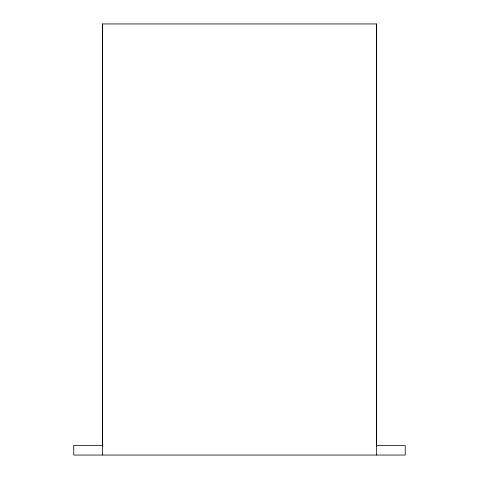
<?xml version="1.0" encoding="UTF-8"?>
<svg xmlns="http://www.w3.org/2000/svg" width="479" height="479" viewBox="0 0 479 479"><rect width="100%" height="100%" fill="white"/><g stroke="black" fill="none" stroke-linecap="round" stroke-linejoin="round"><path stroke-width="0.72" d="M102.506 446.069L102.506 23.95L376.494 23.95L376.494 455.05M376.494 446.069L376.494 23.95M102.506 445.47L73.766 445.47L73.766 455.05L405.234 455.05L405.234 445.47L376.494 445.47M102.506 23.95L102.506 455.05"/></g></svg>
